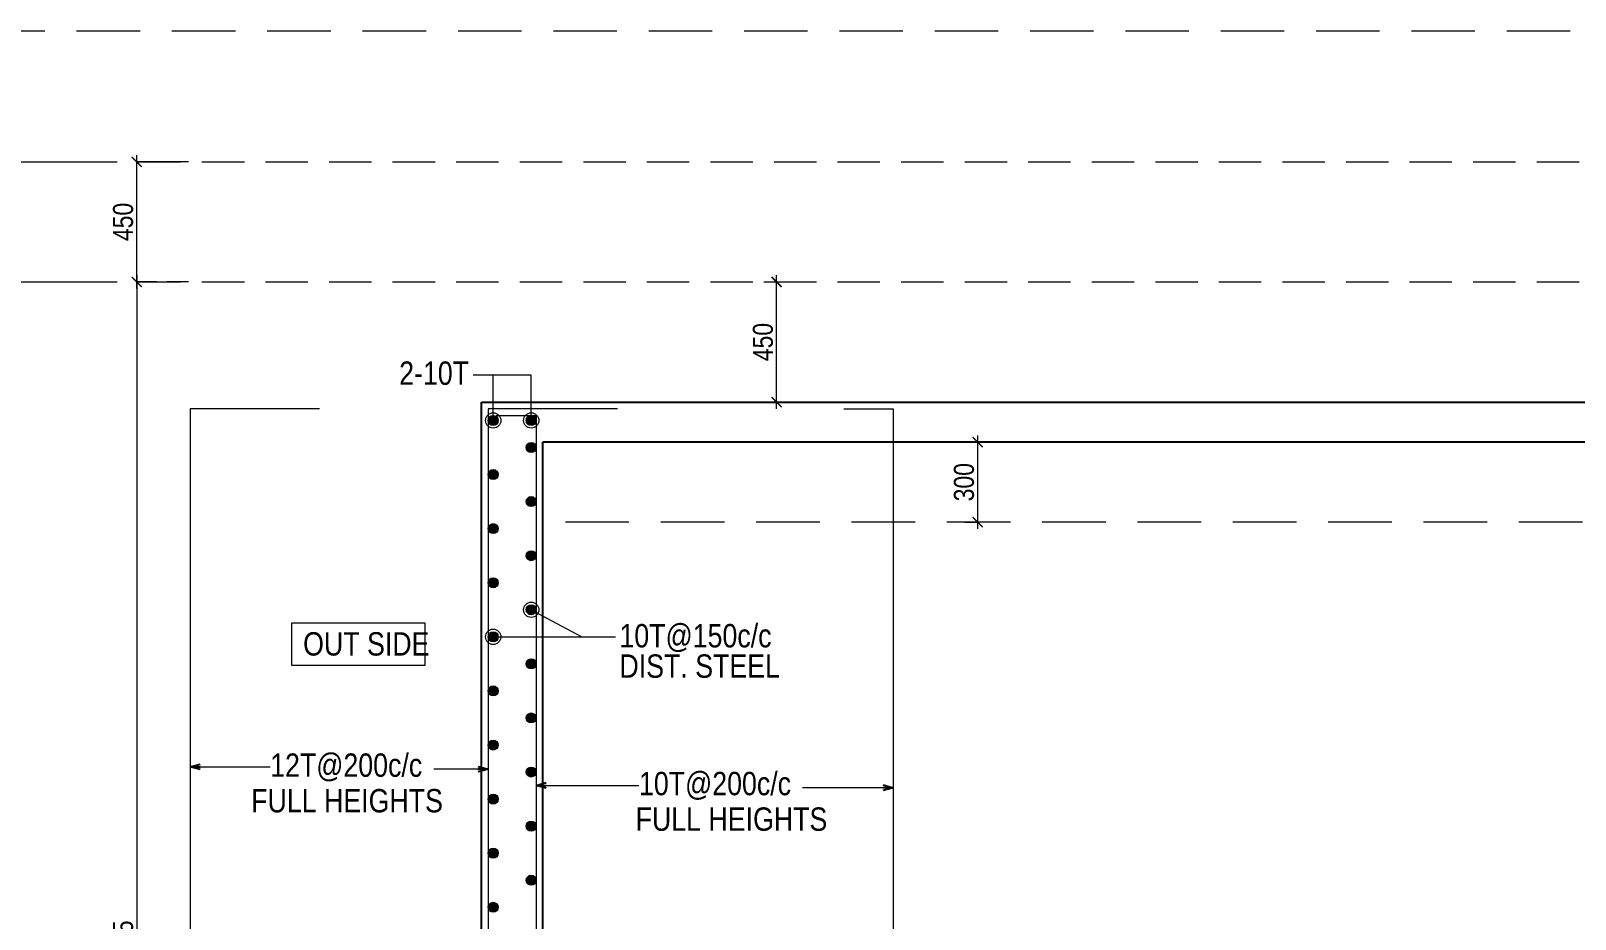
# Model space of a CAD drawing. Header units: millimetres. Extents: x 1112055 to 3390982, y -148532 to 766891.
# Drawn here: x 1787486 to 1810628, y 290072 to 303383 of the extents above; entities that cross this region are included whole.
import ezdxf

# ---------------------------------------------------------------- set-up
doc = ezdxf.new("R2010")
doc.units = ezdxf.units.MM
doc.header["$PDMODE"] = 35
doc.header["$PDSIZE"] = -25
doc.linetypes.add('Hidden', pattern=[9.525, 6.35, -3.175])
for name, color, linetype, lineweight in [('A_Levels', 150, 'Hidden', 13), ('A_Sectional elevation', 252, 'Continuous', 9), ('B FINAL COLUMN', 1, 'Continuous', 30), ('B P.C.C', 251, 'Continuous', 0), ('B STEEL', 34, 'Continuous', 15), ('B STEEL TEXT', 7, 'Continuous', 15), ('B-ST DIM', 250, 'Continuous', 18)]:
    doc.layers.add(name, color=color, linetype=linetype, lineweight=lineweight)
doc.styles.add('ARIAL', font='arial.ttf')
doc.styles.add('Q1', font='g13f12d.shx', dxfattribs={"width": 0.8})
doc.styles.add('SWINC', font='swissc.ttf')
doc.dimstyles.new('BH-STD', dxfattribs={"dimscale": 0, "dimtxt": 230, "dimasz": 125, "dimexe": 0, "dimexo": 100, "dimgap": 50, "dimtad": 1, "dimdec": 0, "dimzin": 1, "dimdsep": 46, "dimtxsty": 'Q1', "dimblk": 'ARCHTICK', "dimcen": 1, "dimdle": 100, "dimclrd": 250, "dimclre": 250, "dimclrt": 256, "dimadec": 0, "dimazin": 0, "dimtfac": 1, "dimtdec": 0, "dimtix": 1, "dimtofl": 0, "dimtmove": 0, "dimatfit": 2, "dimfxl": 1, "dimtolj": 1, "dimtzin": 0, "dimlwd": 9, "dimlwe": 9, "dimarcsym": 0})
doc.dimstyles.new('DIM 1', dxfattribs={"dimscale": 0, "dimtxt": 230, "dimasz": 150, "dimexe": 0.18, "dimexo": 0.0625, "dimgap": 0.5, "dimtad": 1, "dimdec": 0, "dimzin": 0, "dimdsep": 46, "dimtxsty": 'ARIAL', "dimblk": 'OBLIQUE', "dimcen": 6, "dimse1": 1, "dimse2": 1, "dimclrd": 256, "dimclrt": 256, "dimadec": 0, "dimazin": 2, "dimtfac": 0.75, "dimtdec": 0, "dimtix": 1, "dimtofl": 0, "dimtmove": 1, "dimatfit": 3, "dimldrblk": 'OPEN30', "dimfxl": 0.18, "dimfrac": 1, "dimtolj": 1, "dimtzin": 0, "dimlwd": -1, "dimarcsym": 0})

# ---------------------------------------------------------------- blocks, each defined once
blk = doc.blocks.new('A$C4C614D4B')
at = {"linetype": 'Continuous', "ltscale": 10}
h = blk.add_hatch(color=256, dxfattribs=at)
h.dxf.hatch_style = 1
h.paths.add_polyline_path([(180, 160), (180, 0), (340, 0, 0.414214)])
h.paths.add_polyline_path([(180, 0), (20, 0, 0.414214), (180, -160)])
for p, q in [((180, 248), (180, -248)), ((-68, 0), (3580, 0))]:
    blk.add_line(p, q, dxfattribs=at)
blk.add_circle((180, 0), 160, dxfattribs=at)
blk = doc.blocks.new('_ArchTick')
at = {"color": 0, "linetype": 'ByBlock', "const_width": 0.15}
blk.add_lwpolyline([(-0.5, -0.5), (0.5, 0.5)], dxfattribs=at)
blk = doc.blocks.new('*D735')
at = {"layer": 'B-ST DIM', "color": 7, "lineweight": 9, "ltscale": 50, "transparency": 16777216}
for p, q in [((1789073, 299720), (1789073, 279620)), ((1789846, 279720), (1789073, 279720))]:
    blk.add_line(p, q, dxfattribs=at)
at = {"layer": 'B-ST DIM', "color": 7, "linetype": 'Hidden', "lineweight": 9, "ltscale": 50, "transparency": 16777216}
blk.add_line((1789846, 299620), (1789073, 299620), dxfattribs=at)
at = {"layer": 'Defpoints', "color": 0, "ltscale": 50, "transparency": 16777216}
for p in [(1789946, 299620), (1789073, 279720), (1789946, 279720)]:
    blk.add_point(p, dxfattribs=at)
at = {"layer": 'B-ST DIM', "color": 7, "lineweight": 9, "ltscale": 50, "transparency": 16777216, "xscale": 150, "yscale": 150, "zscale": 150}
for p, rotation in [((1789073, 299620), 90), ((1789073, 279720), 270)]:
    blk.add_blockref('_ArchTick', p, dxfattribs=dict(at, rotation=rotation))
at = {"layer": 'B-ST DIM', "color": 7, "ltscale": 50, "transparency": 16777216, "insert": (1788869, 289670), "char_height": 300, "attachment_point": 5, "rotation": 90, "style": 'SWINC'}
blk.add_mtext('\\A1;4975', dxfattribs=at)
blk = doc.blocks.new('*D736')
at = {"layer": 'B-ST DIM', "color": 7, "lineweight": 9, "ltscale": 50, "transparency": 16777216}
for p, q in [((1789073, 299520), (1789073, 301520)), ((1789846, 301420), (1789073, 301420))]:
    blk.add_line(p, q, dxfattribs=at)
at = {"layer": 'B-ST DIM', "color": 7, "linetype": 'Hidden', "lineweight": 9, "ltscale": 50, "transparency": 16777216}
blk.add_line((1789846, 299620), (1789073, 299620), dxfattribs=at)
at = {"layer": 'Defpoints', "color": 0, "ltscale": 50, "transparency": 16777216}
for p in [(1789073, 301420), (1789946, 301420), (1789946, 299620)]:
    blk.add_point(p, dxfattribs=at)
at = {"layer": 'B-ST DIM', "color": 7, "lineweight": 9, "ltscale": 50, "transparency": 16777216, "xscale": 150, "yscale": 150, "zscale": 150}
for p, rotation in [((1789073, 301420), 90), ((1789073, 299620), 270)]:
    blk.add_blockref('_ArchTick', p, dxfattribs=dict(at, rotation=rotation))
at = {"layer": 'B-ST DIM', "color": 7, "ltscale": 50, "transparency": 16777216, "insert": (1788869, 300520), "char_height": 300, "attachment_point": 5, "rotation": 90, "style": 'SWINC'}
blk.add_mtext('\\A1;450', dxfattribs=at)
blk = doc.blocks.new('*D753')
at = {"layer": 'B-ST DIM', "color": 7, "lineweight": 9, "ltscale": 50, "transparency": 16777216}
for p, q in [((1801485, 297220), (1801675, 297220)), ((1801675, 295920), (1801675, 297320))]:
    blk.add_line(p, q, dxfattribs=at)
at = {"layer": 'B-ST DIM', "color": 7, "linetype": 'Hidden', "lineweight": 9, "ltscale": 50, "transparency": 16777216}
blk.add_line((1801485, 296020), (1801675, 296020), dxfattribs=at)
at = {"layer": 'Defpoints', "color": 0, "ltscale": 50, "transparency": 16777216}
for p in [(1801385, 297220), (1801675, 297220), (1801385, 296020)]:
    blk.add_point(p, dxfattribs=at)
at = {"layer": 'B-ST DIM', "color": 7, "lineweight": 9, "ltscale": 50, "transparency": 16777216, "xscale": 150, "yscale": 150, "zscale": 150}
for p, rotation in [((1801675, 297220), 90), ((1801675, 296020), 270)]:
    blk.add_blockref('_ArchTick', p, dxfattribs=dict(at, rotation=rotation))
at = {"layer": 'B-ST DIM', "color": 7, "ltscale": 50, "transparency": 16777216, "insert": (1801471, 296620), "char_height": 300, "attachment_point": 5, "rotation": 90, "style": 'SWINC'}
blk.add_mtext('\\A1;300', dxfattribs=at)
blk = doc.blocks.new('*D737')
at = {"layer": 'B-ST DIM', "color": 7, "lineweight": 9, "ltscale": 50, "transparency": 16777216}
for p, q in [((1798662, 297720), (1798662, 299720)), ((1798472, 299620), (1798662, 299620))]:
    blk.add_line(p, q, dxfattribs=at)
at = {"layer": 'B-ST DIM', "color": 7, "linetype": 'Hidden', "lineweight": 9, "ltscale": 50, "transparency": 16777216}
blk.add_line((1798472, 297820), (1798662, 297820), dxfattribs=at)
at = {"layer": 'Defpoints', "color": 0, "ltscale": 50, "transparency": 16777216}
for p in [(1798372, 299620), (1798662, 299620), (1798372, 297820)]:
    blk.add_point(p, dxfattribs=at)
at = {"layer": 'B-ST DIM', "color": 7, "lineweight": 9, "ltscale": 50, "transparency": 16777216, "xscale": 150, "yscale": 150, "zscale": 150}
for p, rotation in [((1798662, 299620), 90), ((1798662, 297820), 270)]:
    blk.add_blockref('_ArchTick', p, dxfattribs=dict(at, rotation=rotation))
at = {"layer": 'B-ST DIM', "color": 7, "ltscale": 50, "transparency": 16777216, "insert": (1798458, 298720), "char_height": 300, "attachment_point": 5, "rotation": 90, "style": 'SWINC'}
blk.add_mtext('\\A1;450', dxfattribs=at)
blk = doc.blocks.new('_Oblique')
at = {"color": 0, "linetype": 'ByBlock', "lineweight": -2}
blk.add_line((-0.5, -0.5), (0.5, 0.5), dxfattribs=at)
blk = doc.blocks.new('_Open30')
at = {"color": 0, "linetype": 'ByBlock', "lineweight": -2}
for p, q in [((-1, 0.27), (0, 0)), ((0, 0), (-1, -0.27)), ((0, 0), (-1, 0))]:
    blk.add_line(p, q, dxfattribs=at)

msp = doc.modelspace()

# ---------------------------------------------------------------- hatches: boundary and pattern name
at = {"layer": 'B STEEL'}
h = msp.add_hatch(color=256, dxfattribs=at)
h.dxf.hatch_style = 1
edge = h.paths.add_edge_path()
edge.add_arc((1794414.5, 297544.9), 75, 0, 360)
h = msp.add_hatch(color=256, dxfattribs=at)
h.dxf.hatch_style = 1
edge = h.paths.add_edge_path()
edge.add_arc((1794984.5, 297544.9), 75, 0, 360)
h = msp.add_hatch(color=256, dxfattribs=at)
h.dxf.hatch_style = 1
edge = h.paths.add_edge_path()
edge.add_arc((1794984.5, 297139.6), 75, 0, 360)
h = msp.add_hatch(color=256, dxfattribs=at)
h.dxf.hatch_style = 1
edge = h.paths.add_edge_path()
edge.add_arc((1794414.5, 296734.3), 75, 0, 360)
h = msp.add_hatch(color=256, dxfattribs=at)
h.dxf.hatch_style = 1
edge = h.paths.add_edge_path()
edge.add_arc((1794984.5, 296329), 75, 0, 360)
h = msp.add_hatch(color=256, dxfattribs=at)
h.dxf.hatch_style = 1
edge = h.paths.add_edge_path()
edge.add_arc((1794414.5, 295923.7), 75, 0, 360)
h = msp.add_hatch(color=256, dxfattribs=at)
h.dxf.hatch_style = 1
edge = h.paths.add_edge_path()
edge.add_arc((1794984.5, 295518.5), 75, 0, 360)
h = msp.add_hatch(color=256, dxfattribs=at)
h.dxf.hatch_style = 1
edge = h.paths.add_edge_path()
edge.add_arc((1794414.5, 295113.2), 75, 0, 360)
h = msp.add_hatch(color=256, dxfattribs=at)
h.dxf.hatch_style = 1
edge = h.paths.add_edge_path()
edge.add_arc((1794984.5, 294707.9), 75, 0, 360)
h = msp.add_hatch(color=256, dxfattribs=at)
h.dxf.hatch_style = 1
edge = h.paths.add_edge_path()
edge.add_arc((1794414.5, 294302.6), 75, 0, 360)
h = msp.add_hatch(color=256, dxfattribs=at)
h.dxf.hatch_style = 1
edge = h.paths.add_edge_path()
edge.add_arc((1794984.5, 293897.3), 75, 0, 360)
h = msp.add_hatch(color=256, dxfattribs=at)
h.dxf.hatch_style = 1
edge = h.paths.add_edge_path()
edge.add_arc((1794414.5, 293492), 75, 0, 360)
h = msp.add_hatch(color=256, dxfattribs=at)
h.dxf.hatch_style = 1
edge = h.paths.add_edge_path()
edge.add_arc((1794984.5, 293086.7), 75, 0, 360)
h = msp.add_hatch(color=256, dxfattribs=at)
h.dxf.hatch_style = 1
edge = h.paths.add_edge_path()
edge.add_arc((1794414.5, 292681.4), 75, 0, 360)
h = msp.add_hatch(color=256, dxfattribs=at)
h.dxf.hatch_style = 1
edge = h.paths.add_edge_path()
edge.add_arc((1794984.5, 292276.1), 75, 0, 360)
h = msp.add_hatch(color=256, dxfattribs=at)
h.dxf.hatch_style = 1
edge = h.paths.add_edge_path()
edge.add_arc((1794414.5, 291870.8), 75, 0, 360)
h = msp.add_hatch(color=256, dxfattribs=at)
h.dxf.hatch_style = 1
edge = h.paths.add_edge_path()
edge.add_arc((1794984.5, 291465.5), 75, 0, 360)
h = msp.add_hatch(color=256, dxfattribs=at)
h.dxf.hatch_style = 1
edge = h.paths.add_edge_path()
edge.add_arc((1794414.5, 291060.2), 75, 0, 360)
h = msp.add_hatch(color=256, dxfattribs=at)
h.dxf.hatch_style = 1
edge = h.paths.add_edge_path()
edge.add_arc((1794984.5, 290654.9), 75, 0, 360)
h = msp.add_hatch(color=256, dxfattribs=at)
h.dxf.hatch_style = 1
edge = h.paths.add_edge_path()
edge.add_arc((1794414.5, 290249.6), 75, 0, 360)

# ---------------------------------------------------------------- linework, layer by layer
at = {"layer": 'A_Levels', "linetype": 'Hidden', "ltscale": 100}
for p, q in [((1780525.5, 301419.9), (1826431.4, 301419.9)), ((1780525.5, 299619.9), (1826431.4, 299619.9))]:
    msp.add_line(p, q, dxfattribs=at)
at = {"layer": 'A_Sectional elevation', "color": 250, "linetype": 'Hidden', "lineweight": 0, "ltscale": 150}
msp.add_line((1820738.5, 296019.9), (1795159.5, 296019.9), dxfattribs=at)
at = {"layer": 'B FINAL COLUMN', "lineweight": 25}
for p, q in [((1794239.5, 272819.9), (1794239.5, 297819.9)), ((1820738.5, 297219.9), (1795159.5, 297219.9)), ((1795159.5, 272819.9), (1795159.5, 297219.9))]:
    msp.add_line(p, q, dxfattribs=at)
msp.add_lwpolyline([(1794239.5, 297819.9), (1821658.5, 297819.9), (1821658.5, 276819.9)], dxfattribs=at)
at = {"layer": 'B P.C.C', "color": 250, "linetype": 'Hidden', "lineweight": 0, "ltscale": 150}
msp.add_lwpolyline([(1779599.7, 303382.9), (1828225.4, 303382.9), (1828225.4, 267856.6), (1779599.7, 267856.6)], close=True, dxfattribs=at)
at = {"layer": 'B STEEL', "flags": 128}
for points in [[(1791810.7, 297719.9), (1789874.5, 297719.9), (1789874.5, 271835.5), (1791568.8, 271835.5)], [(1794461, 297619.9), (1795059.5, 297619.9), (1795059.5, 271764), (1793393.1, 271764)], [(1796275.7, 297719.9), (1794339.5, 297719.9), (1794339.5, 271835.5), (1796033.8, 271835.5)], [(1799669.2, 297719.9), (1800408.8, 297719.9), (1800408.8, 271835.5), (1798714.5, 271835.5)]]:
    msp.add_lwpolyline(points, dxfattribs=at)
at = {"layer": 'B STEEL'}
for centre in [(1794414.5, 297544.9), (1794984.5, 297544.9), (1794984.5, 297139.6), (1794414.5, 296734.3), (1794984.5, 296329), (1794414.5, 295923.7), (1794984.5, 295518.5), (1794414.5, 295113.2), (1794984.5, 294707.9), (1794414.5, 294302.6), (1794984.5, 293897.3), (1794414.5, 293492), (1794984.5, 293086.7), (1794414.5, 292681.4), (1794984.5, 292276.1), (1794414.5, 291870.8), (1794984.5, 291465.5), (1794414.5, 291060.2), (1794984.5, 290654.9), (1794414.5, 290249.6)]:
    msp.add_circle(centre, 75, dxfattribs=at)
at = {"layer": 'B STEEL TEXT', "lineweight": 9}
msp.add_lwpolyline([(1793394.8, 294507.4), (1791390.4, 294507.4), (1791390.4, 293879.2), (1793394.8, 293879.2)], close=True, dxfattribs=at)

# ---------------------------------------------------------------- block references
at = {"layer": 'A_Levels', "xscale": 2.25, "yscale": 2.25, "zscale": 2.25}
for p in [(1780677.4, 301419.9), (1780677.4, 299619.9)]:
    msp.add_blockref('A$C4C614D4B', p, dxfattribs=at)

# ---------------------------------------------------------------- texts
at = {"layer": 'B STEEL TEXT', "lineweight": 9, "style": 'SWINC'}
for s, p in [('2-10T', (1793005.6, 298078.9)), ('OUT SIDE', (1791566.2, 294022)), ('10T@150c/c', (1796306.7, 294144.1)), ('DIST. STEEL', (1796306.7, 293689.3)), ('12T@200c/c', (1791072.2, 292204.8)), ('10T@200c/c', (1796599.6, 291928.9)), ('FULL HEIGHTS', (1790788.1, 291671.9)), ('FULL HEIGHTS', (1796548.8, 291396))]:
    msp.add_text(s, height=350, dxfattribs=at).set_placement(p)

# ---------------------------------------------------------------- dimensions: what is measured, and where the dimension line sits
at = {"layer": 'B-ST DIM', "ltscale": 50}
for base, p1, p2, angle, picture, middle in [((1789072.6, 301419.9), (1789945.6, 299619.9), (1789945.6, 301419.9), 90, '*D736', (1788868.8, 300519.9)), ((1789072.6, 279719.9), (1789945.6, 299619.9), (1789945.6, 279719.9), 270, '*D735', (1788868.6, 289669.9)), ((1798661.8, 299619.9), (1798372.3, 297819.9), (1798372.3, 299619.9), 90, '*D737', (1798458, 298719.9)), ((1801674.8, 297219.9), (1801385.3, 296019.9), (1801385.3, 297219.9), 90, '*D753', (1801471, 296619.9))]:
    dim = msp.add_linear_dim(base=base, p1=p1, p2=p2, angle=angle, dimstyle='BH-STD', override={"dimscale": 1, "dimtxt": 300, "dimasz": 150, "dimlfac": 0.25, "dimtxsty": 'SWINC', "dimclrd": 7, "dimclre": 7, "dimclrt": 7}, dxfattribs=at)
    dim.commit()
    dim.dimension.update_dxf_attribs({"geometry": picture, "text_midpoint": middle})

# ---------------------------------------------------------------- leaders
at = {"layer": 'B STEEL TEXT', "lineweight": 9}
for points in [[(1794984.5, 297544.9), (1794984.5, 298226.1), (1794113.4, 298226.1)], [(1794414.5, 297544.9), (1794414.5, 298226.1), (1794113.4, 298226.1)], [(1794984.5, 294707.9), (1795743.2, 294302.6)], [(1794414.5, 294302.6), (1796246.2, 294302.6)]]:
    msp.add_leader(points, dimstyle='DIM 1', override={"dimscale": 1, "dimasz": 230, "dimtad": 0, "dimtxsty": 'SWINC', "dimldrblk": 'DotBlank', "dimfxlon": 1, "dimarcsym": 2}, dxfattribs=at)
at = {"layer": 'B STEEL TEXT', "lineweight": 5}
for points in [[(1789874.5, 292352.6), (1791070.1, 292352.6)], [(1794339.5, 292317.9), (1793523.1, 292317.9)], [(1795059.5, 292076.7), (1796597.5, 292076.7)], [(1800408.8, 292042), (1799050.5, 292042)]]:
    msp.add_leader(points, dimstyle='DIM 1', override={"dimscale": 1, "dimtad": 0, "dimtxsty": 'SWINC', "dimfxlon": 1, "dimlwd": 5, "dimarcsym": 2}, dxfattribs=at)

doc.saveas('drawing.dxf')
